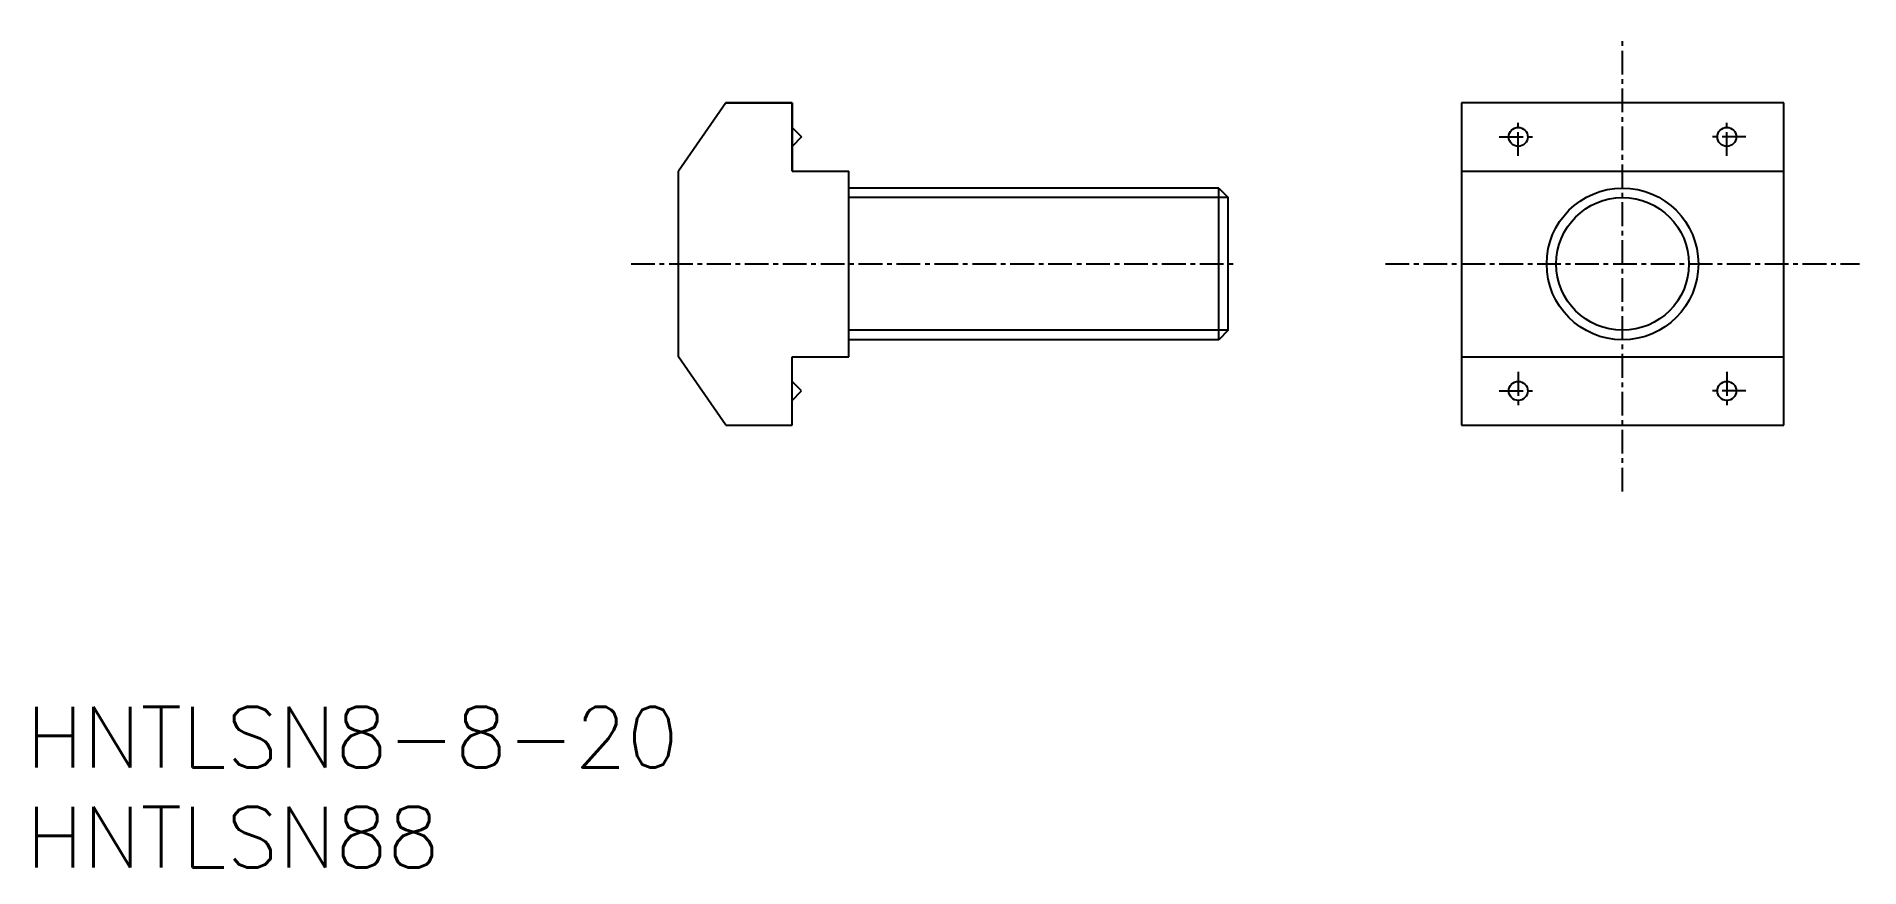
# Model space of a CAD drawing. Extents: x -83.7 to 12.5, y -31.8 to 12.
import ezdxf

# ---------------------------------------------------------------- set-up
doc = ezdxf.new("R2010")
doc.units = 0
doc.linetypes.add('CENTER', pattern=[2, 1.25, -0.25, 0.25, -0.25])
doc.layers.get('0').update_dxf_attribs({"linetype": 'CONTINUOUS'})
doc.layers.add('CENTER', color=1, linetype='CENTER')
doc.styles.get("Standard").update_dxf_attribs({"font": 'txt.shx', "bigfont": 'bigfont.shx'})

msp = doc.modelspace()

# ---------------------------------------------------------------- linework, layer by layer
at = {"color": 7, "linetype": 'CONTINUOUS'}
for p, q in [((-47.3, 8.5), (-49.8, 4.9)), ((-43.8, 8.5), (-47.3, 8.5)), ((-47.3, 8.5), (-43.8, 8.5)), ((-43.8, 4.9), (-43.8, 8.5)), ((-43.8, 8.5), (-43.8, 4.9)), ((8.5, 8.5), (-8.5, 8.5)), ((-8.5, 8.5), (-8.5, -8.5)), ((8.5, -8.5), (8.5, 8.5)), ((-43.8, 7.2), (-43.3, 6.7)), ((-43.3, 6.7), (-43.8, 6.2)), ((-49.8, -4.9), (-49.8, 4.9)), ((-43.8, 4.9), (-40.8, 4.9)), ((-40.8, -4.9), (-40.8, 4.9)), ((-8.5, 4.9), (8.5, 4.9)), ((-21.3, 4), (-40.8, 4)), ((-21.3, 4), (-20.8, 3.5)), ((-20.8, -3.5), (-20.8, 3.5)), ((-20.8, -3.5), (-21.3, -4)), ((-21.3, -4), (-40.8, -4)), ((-47.3, -8.5), (-49.8, -4.9)), ((-43.8, -8.5), (-43.8, -4.9)), ((-43.8, -4.9), (-40.8, -4.9)), ((-8.5, -4.9), (8.5, -4.9)), ((-43.3, -6.7), (-43.8, -6.2)), ((-43.8, -7.2), (-43.3, -6.7)), ((-47.3, -8.5), (-43.8, -8.5)), ((-8.5, -8.5), (8.5, -8.5))]:
    msp.add_line(p, q, dxfattribs=at)
at = {"color": 3, "linetype": 'CONTINUOUS'}
for p, q in [((-21.3, -4), (-21.3, 4)), ((-20.8, 3.5), (-40.8, 3.5)), ((-20.8, -3.5), (-40.8, -3.5))]:
    msp.add_line(p, q, dxfattribs=at)
at = {"color": 7, "linetype": 'CONTINUOUS'}
for centre, radius in [((-5.5, 6.7), 0.5), ((5.5, 6.7), 0.5), ((0, 0), 3.5), ((-5.5, -6.7), 0.5), ((5.5, -6.7), 0.5)]:
    msp.add_circle(centre, radius, dxfattribs=at)
at = {"color": 3, "linetype": 'CONTINUOUS'}
msp.add_circle((0, 0), 4, dxfattribs=at)
at = {"layer": 'CENTER', "color": 1, "linetype": 'CENTER'}
for p, q in [((0, -12), (0, 12)), ((-5.5, 5.7), (-5.5, 7.7)), ((5.5, 5.7), (5.5, 7.7)), ((-6.5, 6.7), (-4.5, 6.7)), ((6.5, 6.7), (4.5, 6.7)), ((-52.291, 0), (-20.491, 0)), ((-12.5, 0), (12.5, 0)), ((-5.5, -5.7), (-5.5, -7.7)), ((5.5, -5.7), (5.5, -7.7)), ((-6.5, -6.7), (-4.5, -6.7)), ((6.5, -6.7), (4.5, -6.7))]:
    msp.add_line(p, q, dxfattribs=at)

# ---------------------------------------------------------------- texts
at = {"color": 7, "linetype": 'CONTINUOUS'}
for s, p in [('HNTLSN8-8-20', (-84.205, -26.563)), ('HNTLSN88', (-84.205, -31.842))]:
    msp.add_text(s, height=3.2, dxfattribs=at).set_placement(p)

doc.saveas('drawing.dxf')
